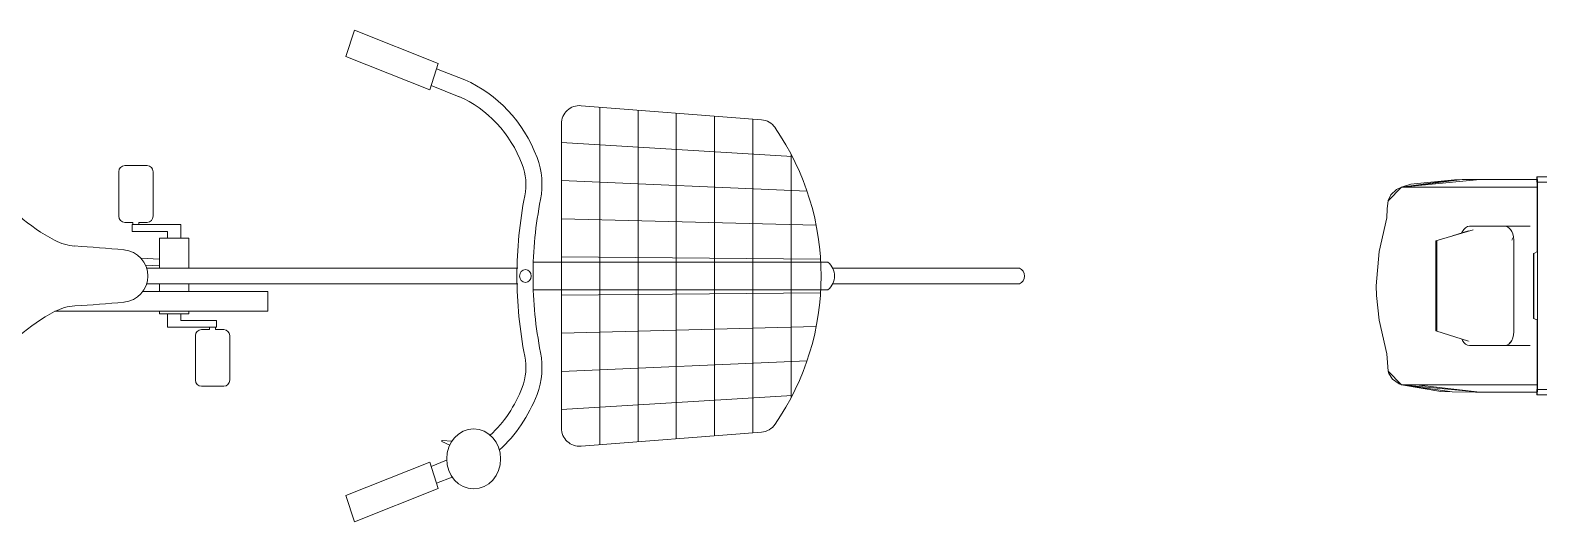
# Model space of a CAD drawing. Units: millimetres at full size, sheet at 1:100. Extents: x -361910 to 68111, y -79207 to 22945.
# Drawn here: x 11522 to 13209, y -48309 to -47759 of the extents above; entities that cross this region are included whole.
import ezdxf

# ---------------------------------------------------------------- set-up
doc = ezdxf.new("R2010")
doc.units = ezdxf.units.MM
doc.header["$LTSCALE"] = 100
doc.layers.add('0-5_外部部品', color=4, linetype='Continuous', lineweight=9)
doc.layers.add('0-E_文字', color=4, linetype='Continuous', lineweight=9)

msp = doc.modelspace()

# ---------------------------------------------------------------- linework, layer by layer
at = {"layer": '0-5_外部部品'}
for p, q in [((13143.4, -47926.6), (13055.6, -47934.9)), ((13207, -47926.6), (13123.5, -47926.6)), ((13789.3, -47923.5), (13207, -47923.5)), ((13207, -47929.6), (13207, -47923.5)), ((13207.5, -47929.6), (13207.5, -47923.5)), ((13207.6, -48163.9), (13207.6, -47926.3)), ((13055.6, -47934.9), (13040.6, -47950.2)), ((13043.6, -47943.6), (13040.7, -47949.9)), ((13207.3, -47934.9), (13055.6, -47934.9)), ((13207, -47929.6), (13318.4, -47929.6)), ((13207.3, -48007.3), (13207.3, -47929.6)), ((13039.5, -47959.4), (13039.2, -47969.5)), ((13040.7, -47949.9), (13039.5, -47959.4)), ((13135.9, -47982.6), (13094.1, -47995.2)), ((13130.6, -47983.9), (13112.8, -47989.5)), ((13122.9, -47986.3), (13123.7, -47984.6)), ((13123.7, -47984.6), (13125.2, -47982.2)), ((13127.2, -47980.4), (13125.2, -47982.2)), ((13129.3, -47979.2), (13127.2, -47980.4)), ((13131.7, -47978.8), (13129.3, -47979.2)), ((13199.6, -47978.8), (13131.7, -47978.8)), ((13173.3, -47979.2), (13171, -47978.8)), ((13175.5, -47980.4), (13173.3, -47979.2)), ((13177.4, -47982.2), (13175.5, -47980.4)), ((13179, -47984.6), (13177.4, -47982.2)), ((13180.2, -47987.4), (13179, -47984.6)), ((13181, -47990.7), (13179.1, -47994.2)), ((13181, -47990.7), (13180.2, -47987.4)), ((13094, -47995.5), (13093.9, -48006.8)), ((13093.9, -48084.2), (13095.2, -47995.5)), ((13093.9, -48093.3), (13093.9, -48006.8)), ((13094.1, -47995.2), (13094.1, -47995.5)), ((13095, -47995.2), (13094.1, -47995.2)), ((13094.1, -47995.5), (13095, -47995.2)), ((13095.1, -47995.5), (13095, -47995.2)), ((13095.3, -48006.8), (13095.2, -47997.7)), ((13095.3, -48084.2), (13095.3, -48006.8)), ((13207.6, -48007.1), (13203.6, -48009.2)), ((13027.3, -48045.5), (13027.5, -48056.3)), ((13027.5, -48056.3), (13030.6, -48083.9)), ((13030.6, -48083.9), (13039.4, -48121.4)), ((13094.1, -48095.9), (13130.7, -48107.2)), ((13095.1, -48095.6), (13095.2, -48093.3)), ((13095.3, -48093.3), (13095.3, -48084.2)), ((13207.6, -48083.9), (13203.6, -48081.9)), ((13207.3, -48161.5), (13207.3, -48083.8)), ((13123.7, -48106.5), (13123, -48104.8)), ((13125.2, -48108.9), (13123.7, -48106.5)), ((13127.2, -48110.7), (13125.2, -48108.9)), ((13129.3, -48111.8), (13127.2, -48110.7)), ((13131.7, -48112.3), (13129.3, -48111.8)), ((13199.6, -48112.3), (13131.7, -48112.3)), ((13132, -48107.3), (13132.2, -48107.4)), ((13173.3, -48111.8), (13171, -48112.3)), ((13175.5, -48110.7), (13173.3, -48111.8)), ((13177.4, -48108.9), (13175.5, -48110.7)), ((13177.4, -48108.9), (13179, -48106.5)), ((13180.2, -48103.6), (13181, -48100.3)), ((13181, -48100.3), (13181.3, -48096.8)), ((13039.4, -48121.4), (13040.6, -48140.8)), ((13040.6, -48140.8), (13055.6, -48156.1)), ((13040.6, -48140.8), (13041.5, -48143.6)), ((13041.5, -48143.6), (13045.7, -48149.9)), ((13055.6, -48156.1), (13207.3, -48156.1)), ((13143.4, -48164.4), (13055.6, -48156.1)), ((13071.9, -48156.1), (13143.4, -48164.4)), ((13318.5, -48161.5), (13207, -48161.5)), ((13207, -48161.5), (13207, -48167.5)), ((13207.5, -48161.5), (13207.5, -48167.5)), ((13138.3, -48164.4), (13207, -48164.4)), ((13470, -48167.5), (13207, -48167.5))]:
    msp.add_line(p, q, dxfattribs=at)
for points in [[(13055.6, -47934.9), (13123.5, -47926.6), (13114.8, -47926.8)], [(13203.4, -48009.2), (13203.4, -48081.9), (13203.6, -48081.9), (13203.6, -48009.2)]]:
    msp.add_lwpolyline(points, close=True, dxfattribs=at)
for points in [[(13114.8, -47926.8), (13066, -47931.8), (13055.6, -47934.9)], [(13055.6, -47934.9), (13049.9, -47937.8), (13043.6, -47943.6)], [(13039.2, -47969.5), (13030.5, -48007.1), (13027.3, -48045.5)], [(13181.3, -48096.8), (13181.3, -47994.2), (13181, -47990.7)], [(13095.1, -47996.3), (13094.1, -47995.5), (13093.9, -48006.8)], [(13095.2, -47999.5), (13093.9, -48084.2), (13095.2, -48004.1)], [(13093.9, -48094.7), (13094.1, -48095.9), (13095, -48095.9), (13095.1, -48095.6)], [(13094, -48093.3), (13094, -48094.7), (13095.3, -48084.2)], [(13175.5, -48110.7), (13179, -48106.5), (13180.2, -48103.6)], [(13045.7, -48149.9), (13053.1, -48155), (13055.6, -48156.1)], [(13055.6, -48156.1), (13112.3, -48164.1), (13138.3, -48164.4)], [(13055.6, -48156.1), (13099.8, -48163.5), (13112.3, -48164.1)]]:
    msp.add_lwpolyline(points, dxfattribs=at)
at = {"layer": '0-E_文字'}
for p, q in [((11884.8, -47759.4), (11875.3, -47788.8)), ((11978.6, -47796.7), (11884.8, -47759.4)), ((12008.1, -47815), (11976.7, -47802.5)), ((12002, -47833.8), (11970.7, -47821.3)), ((12138.2, -47843.9), (12340, -47859.7)), ((12159.1, -48223.2), (12159.1, -47845.5)), ((12201.9, -48219.8), (12201.9, -47848.9)), ((12244.7, -48216.5), (12244.7, -47852.2)), ((12287.6, -48213.1), (12287.6, -47855.6)), ((12330.4, -48209.8), (12330.4, -47858.9)), ((12116.3, -47864.2), (12116.3, -48204.5)), ((12116.3, -47884.9), (12374.4, -47900.6)), ((12373.2, -47898.3), (12373.2, -48170.4)), ((11621.2, -47917.7), (11621.2, -47967.6)), ((11652.9, -47910.9), (11628, -47910.9)), ((11659.7, -47917.7), (11659.7, -47967.6)), ((12116.3, -47927.6), (12391, -47939.5)), ((11628, -47974.4), (11637.1, -47974.4)), ((11690.8, -47976.9), (11636.1, -47976.9)), ((11637.1, -47976.9), (11637.1, -47974.4)), ((11643.7, -47976.9), (11643.7, -47974.4)), ((11652.9, -47974.4), (11643.7, -47974.4)), ((11690.8, -47976.9), (11690.8, -47992)), ((12116.3, -47970.3), (12401.2, -47977.7)), ((11699.8, -47992), (11666.8, -47992)), ((11666.8, -47992), (11666.8, -48025.5)), ((11675.8, -47984.7), (11675.8, -47992)), ((11699.8, -47992), (11699.8, -48025.5)), ((11666.8, -48015.6), (11645.9, -48014.3)), ((11666.8, -48023.1), (11651.2, -48022.2)), ((12067.5, -48025.5), (11652.4, -48025.5)), ((12084.4, -48019), (12414.4, -48019)), ((12116.3, -48013), (12406.1, -48015.5)), ((12628.4, -48025.5), (12419.6, -48025.5)), ((12067.5, -48043.2), (11652.4, -48043.2)), ((11666.8, -48043.2), (11666.8, -48051.9)), ((11699.8, -48043.2), (11699.8, -48051.9)), ((12628.4, -48043.2), (12419.6, -48043.2)), ((11788, -48051.9), (11648, -48051.9)), ((11788, -48051.9), (11788, -48073.6)), ((12084.4, -48049.7), (12414.4, -48049.7)), ((12116.3, -48055.7), (12406.1, -48053.2)), ((11788, -48073.6), (11549.6, -48073.6)), ((11666.8, -48073.6), (11666.8, -48076.7)), ((11666.8, -48076.7), (11699.8, -48076.7)), ((11675.8, -48091.8), (11675.8, -48076.7)), ((11690.8, -48084), (11690.8, -48076.7)), ((11699.8, -48073.6), (11699.8, -48076.7)), ((11675.8, -48091.8), (11730.4, -48091.8)), ((11713.7, -48094.3), (11722.8, -48094.3)), ((11722.8, -48091.8), (11722.8, -48094.3)), ((11729.5, -48091.8), (11729.5, -48094.3)), ((11738.6, -48094.3), (11729.5, -48094.3)), ((12116.3, -48098.4), (12401.2, -48091)), ((11706.9, -48151), (11706.9, -48101.1)), ((11745.4, -48151), (11745.4, -48101.1)), ((12116.3, -48141.1), (12391, -48129.2)), ((11713.7, -48157.8), (11738.6, -48157.8)), ((12116.3, -48183.8), (12374.4, -48168.1)), ((12138.2, -48224.8), (12340, -48209)), ((11982.7, -48219.6), (11991.3, -48223.5)), ((11993.8, -48219.1), (11982.9, -48218.4)), ((11987.9, -48240.5), (11970.7, -48247.4)), ((11994.1, -48259.3), (11976.7, -48266.2)), ((11884.8, -48309.4), (11875.3, -48279.9)), ((11978.6, -48272), (11884.8, -48309.4))]:
    msp.add_line(p, q, dxfattribs=at)
for points in [[(11978.6, -47796.7), (11969.1, -47826.1), (11875.3, -47788.8)], [(11675.8, -47984.7), (11636.1, -47984.7), (11636.1, -47976.9)], [(11690.8, -48084), (11730.4, -48084), (11730.4, -48091.8)], [(11978.6, -48272), (11969.1, -48242.6), (11875.3, -48279.9)]]:
    msp.add_lwpolyline(points, dxfattribs=at)
for centre, radius, start, end in [((12136.6, -47864.2), 20.4, 85.5349, 180), ((12338.4, -47880), 20.4, 34.5165, 85.5349), ((12113.9, -48034.4), 292.8, 325.4835, 34.5165), ((11628, -47917.7), 6.8, 90, 180), ((11652.9, -47917.7), 6.8, 0, 90), ((11654.3, -47798), 222.6, 217.0649, 241.9336), ((11628, -47967.6), 6.8, 180, 270), ((11652.9, -47967.6), 6.8, 270, 0), ((11575.6, -47945.7), 55.3, 241.9336, 266.4512), ((11459.2, -49822.3), 1825, 84.7201, 86.4512), ((11624.4, -48034.4), 29.4, 0, 84.7201), ((12402, -48034.4), 19.7, 308.7498, 51.2503), ((12624.1, -48034.4), 9.85, 295.8118, 64.1882), ((11624.4, -48034.4), 29.4, 275.2799, 0), ((11654.3, -48270.7), 222.6, 118.0664, 142.9351), ((11575.6, -48123), 55.3, 93.5488, 118.0664), ((11459.2, -46246.4), 1825, 273.5488, 275.2799), ((11713.7, -48101.1), 6.79, 90, 180), ((11738.6, -48101.1), 6.79, 0, 90), ((11713.7, -48151), 6.79, 180, 270), ((11738.6, -48151), 6.79, 270, 0), ((12136.6, -48204.5), 20.4, 180, 274.4651), ((12338.4, -48188.7), 20.4, 274.4651, 325.4835)]:
    msp.add_arc(centre, radius, start, end, dxfattribs=at)
for centre, major_axis, start_param, end_param in [((11956.2, -47964.5), (0, 160.3), 5.114277, 5.915191), ((11956.2, -47964.5), (0, 140.3), 5.114277, 5.915191), ((12024.7, -47932.2), (0, 57.6), 4.496014, 5.114277), ((12024.7, -47932.2), (0, 77.6), 4.496014, 5.114277), ((12443.1, -48034.4), (0, 418.4), 1.354421, 1.570796), ((12443.1, -48034.4), (0, 398.4), 1.354421, 1.570796), ((12443.1, -48034.4), (0, 418.4), 1.570796, 1.787172), ((12443.1, -48034.4), (0, 398.4), 1.570796, 1.787172), ((12024.7, -48136.5), (0, 57.6), 4.310501, 4.928764), ((12024.7, -48136.5), (0, 77.6), 4.310501, 4.928764), ((11956.2, -48104.2), (0, 140.3), 3.830984, 4.310501), ((11956.2, -48104.2), (0, 160.3), 3.821349, 4.310501), ((11983.6, -48219.2), (0, 1.12), 0.78666, 1.899218)]:
    msp.add_ellipse(centre, major_axis=major_axis, ratio=0.9, start_param=start_param, end_param=end_param, dxfattribs=at)
for centre, major_axis in [((12076, -48034.4), (0, 7.23)), ((12018.1, -48239), (0, 33.5))]:
    msp.add_ellipse(centre, major_axis=major_axis, ratio=0.9, dxfattribs=at)

doc.saveas('drawing.dxf')
